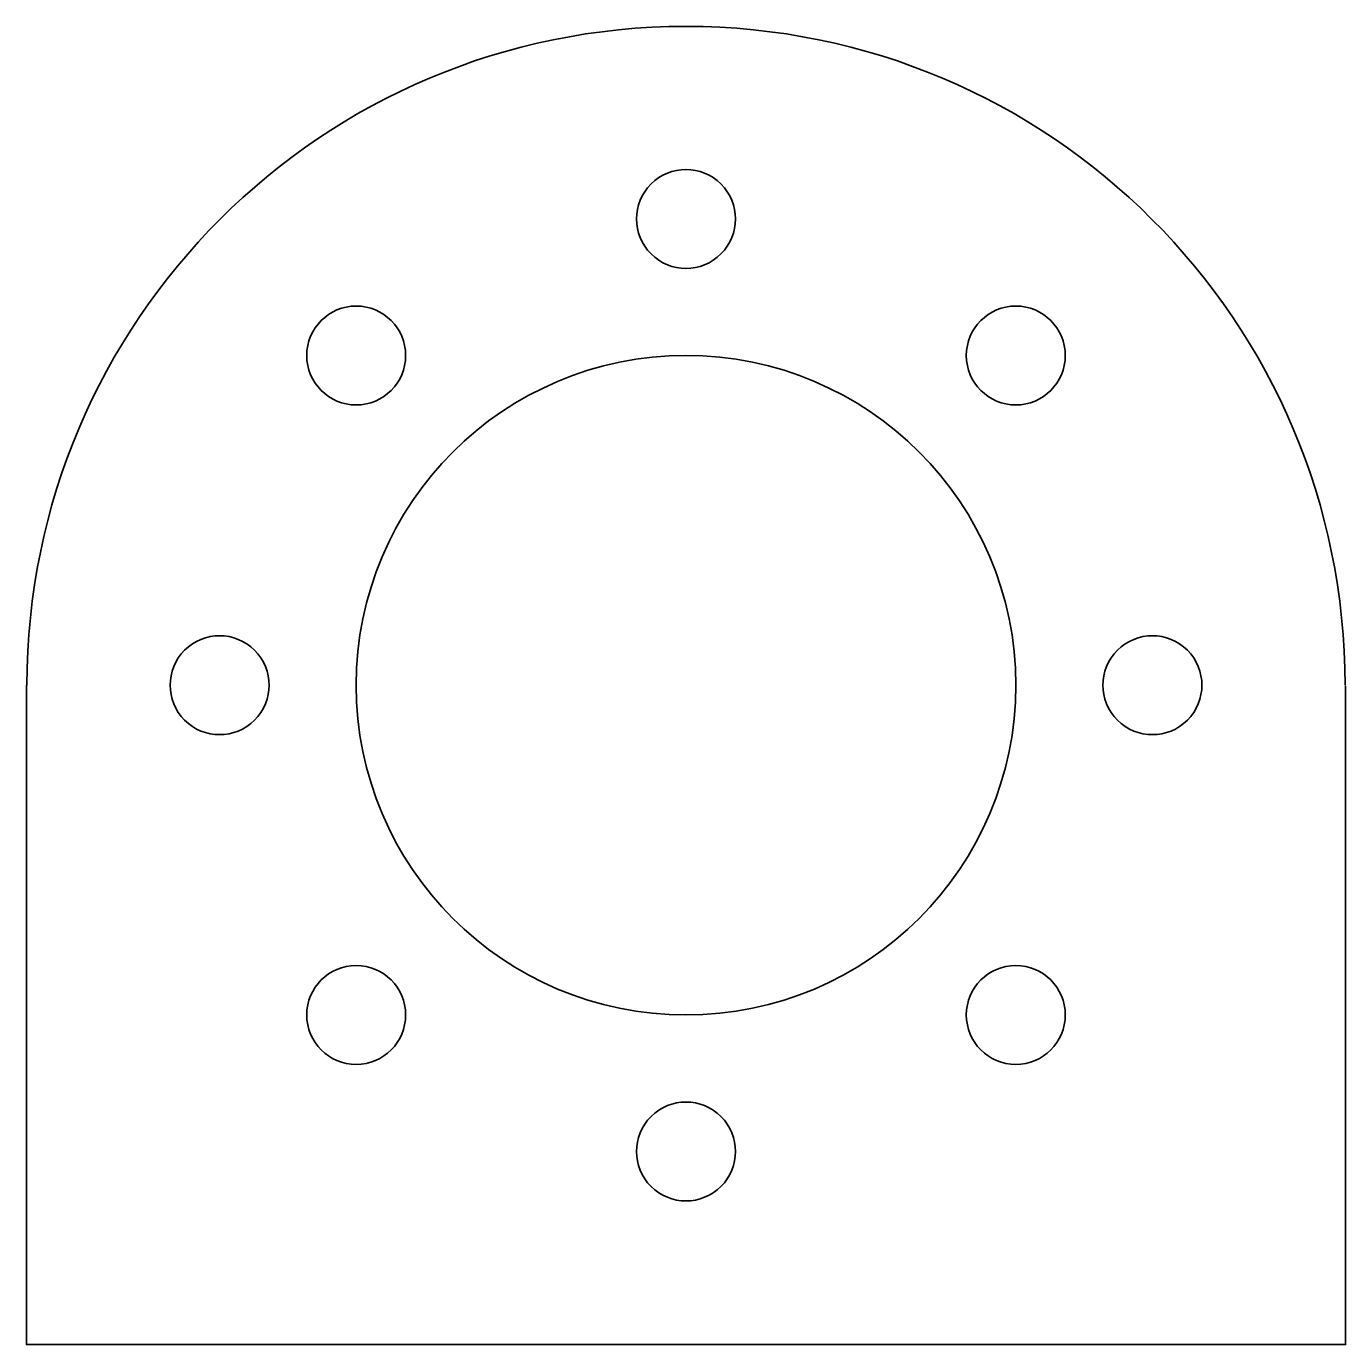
# Model space of a CAD drawing. Header units: inches. Extents: x -282.3 to -242.3, y 50 to 90.
import ezdxf

# ---------------------------------------------------------------- set-up
doc = ezdxf.new("R2010")
doc.units = ezdxf.units.IN
doc.header["$MEASUREMENT"] = 0
doc.layers.add('Ebene 1', color=7, linetype='Continuous')
doc.layers.add('Layer 2', color=7, linetype='Continuous')

# ---------------------------------------------------------------- blocks, each defined once
blk = doc.blocks.new('block 2')
at = {"layer": 'Ebene 1', "color": 179, "lineweight": 35, "true_color": 0x1c1c1b}
for points in [[(-261.255, 83.081), (-261.841, 82.496), (-262.791, 82.496), (-263.377, 83.081), (-263.962, 83.667), (-263.962, 84.617), (-263.377, 85.203), (-262.791, 85.789), (-261.841, 85.789), (-261.255, 85.203), (-260.669, 84.617), (-260.669, 83.667), (-261.255, 83.081)], [(-270.816, 80), (-270.816, 79.172), (-271.487, 78.5), (-272.316, 78.5), (-273.144, 78.5), (-273.816, 79.172), (-273.816, 80), (-273.816, 80.828), (-273.144, 81.5), (-272.316, 81.5), (-271.487, 81.5), (-270.816, 80.828), (-270.816, 80)], [(-250.816, 80), (-250.816, 79.172), (-251.487, 78.5), (-252.316, 78.5), (-253.144, 78.5), (-253.816, 79.172), (-253.816, 80), (-253.816, 80.828), (-253.144, 81.5), (-252.316, 81.5), (-251.487, 81.5), (-250.816, 80.828), (-250.816, 80)], [(-275.397, 68.939), (-275.983, 68.354), (-276.933, 68.354), (-277.519, 68.939), (-278.104, 69.525), (-278.104, 70.475), (-277.519, 71.061), (-276.933, 71.646), (-275.983, 71.646), (-275.397, 71.061), (-274.812, 70.475), (-274.812, 69.525), (-275.397, 68.939)], [(-247.113, 68.939), (-247.699, 68.354), (-248.649, 68.354), (-249.234, 68.939), (-249.82, 69.525), (-249.82, 70.475), (-249.234, 71.061), (-248.649, 71.646), (-247.699, 71.646), (-247.113, 71.061), (-246.527, 70.475), (-246.527, 69.525), (-247.113, 68.939)], [(-270.816, 60), (-270.816, 59.172), (-271.487, 58.5), (-272.316, 58.5), (-273.144, 58.5), (-273.816, 59.172), (-273.816, 60), (-273.816, 60.828), (-273.144, 61.5), (-272.316, 61.5), (-271.487, 61.5), (-270.816, 60.828), (-270.816, 60)], [(-250.816, 60), (-250.816, 59.172), (-251.487, 58.5), (-252.316, 58.5), (-253.144, 58.5), (-253.816, 59.172), (-253.816, 60), (-253.816, 60.828), (-253.144, 61.5), (-252.316, 61.5), (-251.487, 61.5), (-250.816, 60.828), (-250.816, 60)], [(-261.255, 54.797), (-261.841, 54.211), (-262.791, 54.211), (-263.377, 54.797), (-263.962, 55.383), (-263.962, 56.333), (-263.377, 56.919), (-262.791, 57.504), (-261.841, 57.504), (-261.255, 56.919), (-260.669, 56.333), (-260.669, 55.383), (-261.255, 54.797)]]:
    blk.add_open_spline(points, degree=3, knots=[0, 0, 0, 0, 1, 1, 1, 2, 2, 2, 3, 3, 3, 4, 4, 4, 4], dxfattribs=at)

msp = doc.modelspace()

# ---------------------------------------------------------------- linework, layer by layer
at = {"layer": 'Ebene 1', "color": 179, "lineweight": 35, "true_color": 0x1c1c1b}
msp.add_open_spline([(-252.316, 70), (-252.316, 75.523), (-256.793, 80), (-262.316, 80), (-267.839, 80), (-272.316, 75.523), (-272.316, 70), (-272.316, 64.477), (-267.839, 60), (-262.316, 60), (-256.793, 60), (-252.316, 64.477), (-252.316, 70)], degree=3, knots=[0, 0, 0, 0, 1, 1, 1, 2, 2, 2, 3, 3, 3, 4, 4, 4, 4], dxfattribs=at)
at = {"layer": 'Layer 2', "color": 179, "lineweight": 35, "true_color": 0x1c1c1b}
msp.add_open_spline([(-242.316, 69.983), (-242.316, 69.983), (-242.316, 50), (-242.316, 50), (-242.316, 50), (-282.316, 50), (-282.316, 50), (-282.316, 50), (-282.316, 70), (-282.316, 70), (-282.316, 70), (-282.298, 70), (-282.298, 70), (-282.298, 81.036), (-273.352, 89.982), (-262.316, 89.982), (-251.28, 89.982), (-242.334, 81.036), (-242.334, 70)], degree=3, knots=[0, 0, 0, 0, 1, 1, 1, 2, 2, 2, 3, 3, 3, 4, 4, 4, 5, 5, 5, 6, 6, 6, 6], dxfattribs=at)

# ---------------------------------------------------------------- block references
at = {"layer": 'Ebene 1'}
msp.add_blockref('block 2', (0, 0), dxfattribs=at)

doc.saveas('drawing.dxf')
